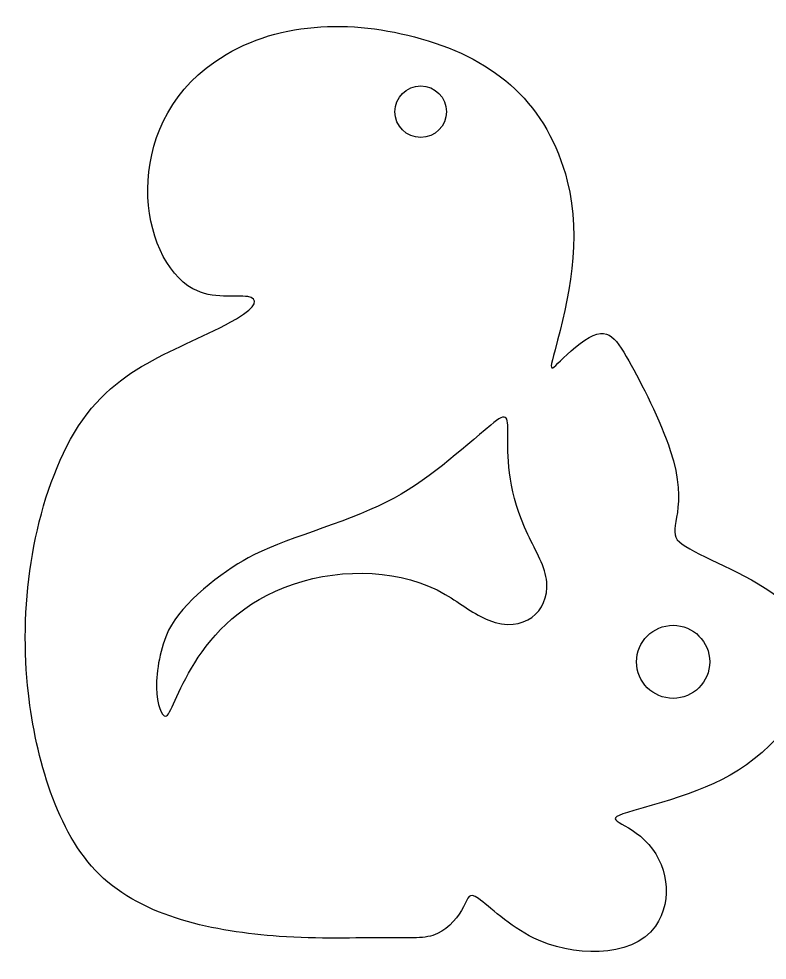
# Model space of a CAD drawing. Header units: centimetres. Extents: x 1 to 126, y -110 to -2.
# Drawn here: x 67.95 to 76.04, y -12.61 to -2.44 of the extents above; entities that cross this region are included whole.
import ezdxf

# ---------------------------------------------------------------- set-up
doc = ezdxf.new("R2010")
doc.units = ezdxf.units.CM
doc.header["$MEASUREMENT"] = 0
doc.layers.add('layer 1', color=7, linetype='Continuous')

msp = doc.modelspace()

# ---------------------------------------------------------------- linework, layer by layer
at = {"layer": 'layer 1', "color": 250}
for points, knots in [([(76.49626, -9.69034), (76.92281, -8.67041), (75.26195, -8.31546), (75.06598, -8.06542), (75.06598, -8.06542), (74.96246, -7.93334), (75.19654, -7.73563), (74.99068, -7.09965), (74.99068, -7.09965), (74.88785, -6.782), (74.67488, -6.36706), (74.54269, -6.13387), (74.54269, -6.13387), (74.38751, -5.86015), (74.30396, -5.72748), (74.01758, -5.94475), (74.01758, -5.94475), (73.72646, -6.16562), (73.64666, -6.37509), (73.74582, -6.01271), (73.74582, -6.01271), (73.89369, -5.47231), (74.04095, -4.82185), (73.87798, -4.18949), (73.87798, -4.18949), (73.6644, -3.36077), (73.11851, -2.88506), (72.29894, -2.65086), (72.29894, -2.65086), (71.54664, -2.4359), (70.71367, -2.4549), (70.06995, -2.90056), (70.06995, -2.90056), (69.04164, -3.61245), (69.2499, -5.03078), (69.83493, -5.35357), (69.83493, -5.35357), (70.0479, -5.47107), (70.30497, -5.41965), (70.42615, -5.43801), (70.42615, -5.43801), (70.54731, -5.45637), (70.53264, -5.54451), (70.30497, -5.67672), (70.30497, -5.67672), (69.67251, -6.04394), (68.95835, -6.16379), (68.51296, -6.98033), (68.51296, -6.98033), (68.08693, -7.76139), (67.95447, -8.83933), (68.05762, -9.72338), (68.05762, -9.72338), (68.13925, -10.42307), (68.36152, -11.22918), (68.82509, -11.68431), (68.82509, -11.68431), (69.29557, -12.14622), (70.07052, -12.30371), (70.76766, -12.35264), (70.76766, -12.35264), (71.18627, -12.38202), (71.61224, -12.36734), (71.90235, -12.36734), (71.90235, -12.36734), (72.19245, -12.36734), (72.34672, -12.38202), (72.47525, -12.32327), (72.47525, -12.32327), (72.60378, -12.26451), (72.7066, -12.13232), (72.75803, -12.03316), (72.75803, -12.03316), (72.80943, -11.93403), (72.80943, -11.86792), (72.91959, -11.94504), (72.91959, -11.94504), (73.02974, -12.02215), (73.25009, -12.24249), (73.51632, -12.37101), (73.51632, -12.37101), (73.91345, -12.56273), (74.56815, -12.60981), (74.82913, -12.24249), (74.82913, -12.24249), (75.03291, -11.95568), (74.95986, -11.54997), (74.71344, -11.3116), (74.71344, -11.3116), (74.47143, -11.0775), (74.20259, -11.10825), (74.59594, -10.99211), (74.59594, -10.99211), (75.13492, -10.83298), (75.62715, -10.71589), (76.06478, -10.28708), (76.06478, -10.28708), (76.24655, -10.10898), (76.4118, -9.89232), (76.49626, -9.69034)], [0, 0, 0, 0, 0.03846154, 0.03846154, 0.03846154, 0.03846154, 0.07692308, 0.07692308, 0.07692308, 0.07692308, 0.11538462, 0.11538462, 0.11538462, 0.11538462, 0.15384615, 0.15384615, 0.15384615, 0.15384615, 0.19230769, 0.19230769, 0.19230769, 0.19230769, 0.23076923, 0.23076923, 0.23076923, 0.23076923, 0.26923077, 0.26923077, 0.26923077, 0.26923077, 0.30769231, 0.30769231, 0.30769231, 0.30769231, 0.34615385, 0.34615385, 0.34615385, 0.34615385, 0.38461538, 0.38461538, 0.38461538, 0.38461538, 0.42307692, 0.42307692, 0.42307692, 0.42307692, 0.46153846, 0.46153846, 0.46153846, 0.46153846, 0.5, 0.5, 0.5, 0.5, 0.53846154, 0.53846154, 0.53846154, 0.53846154, 0.57692308, 0.57692308, 0.57692308, 0.57692308, 0.61538462, 0.61538462, 0.61538462, 0.61538462, 0.65384615, 0.65384615, 0.65384615, 0.65384615, 0.69230769, 0.69230769, 0.69230769, 0.69230769, 0.73076923, 0.73076923, 0.73076923, 0.73076923, 0.76923077, 0.76923077, 0.76923077, 0.76923077, 0.80769231, 0.80769231, 0.80769231, 0.80769231, 0.84615385, 0.84615385, 0.84615385, 0.84615385, 0.88461538, 0.88461538, 0.88461538, 0.88461538, 0.92307692, 0.92307692, 0.92307692, 0.92307692, 1, 1, 1, 1]), ([(72.29518, -3.71833), (72.44899, -3.71833), (72.57367, -3.59365), (72.57367, -3.43985), (72.57367, -3.43985), (72.57367, -3.28604), (72.44899, -3.16136), (72.29518, -3.16136), (72.29518, -3.16136), (72.14137, -3.16136), (72.01669, -3.28604), (72.01669, -3.43985), (72.01669, -3.43985), (72.01669, -3.59365), (72.14137, -3.71833), (72.29518, -3.71833)], [0, 0, 0, 0, 0.2, 0.2, 0.2, 0.2, 0.4, 0.4, 0.4, 0.4, 0.6, 0.6, 0.6, 0.6, 1, 1, 1, 1]), ([(72.55973, -8.65665), (72.09819, -8.38661), (71.46704, -8.36337), (70.92012, -8.54464), (70.92012, -8.54464), (69.82343, -8.90812), (69.63609, -9.97311), (69.53939, -9.97311), (69.53939, -9.97311), (69.49715, -9.97311), (69.44573, -9.85193), (69.44206, -9.66649), (69.44206, -9.66649), (69.4384, -9.48105), (69.48246, -9.23133), (69.57243, -9.04405), (69.57243, -9.04405), (69.71224, -8.75303), (70.15074, -8.4163), (70.42988, -8.26188), (70.42988, -8.26188), (70.7871, -8.06427), (71.45156, -7.89612), (71.92812, -7.65783), (71.92812, -7.65783), (72.34919, -7.44729), (72.73647, -7.09055), (73.0518, -6.82608), (73.0518, -6.82608), (73.43584, -6.50399), (73.02653, -7.13269), (73.45207, -8.01036), (73.45207, -8.01036), (73.5402, -8.19212), (73.64302, -8.36104), (73.65588, -8.52444), (73.65588, -8.52444), (73.68072, -8.84031), (73.41052, -9.08528), (73.02979, -8.93574), (73.02979, -8.93574), (72.87555, -8.87516), (72.73231, -8.75763), (72.55973, -8.65665)], [0, 0, 0, 0, 0.08333333, 0.08333333, 0.08333333, 0.08333333, 0.16666667, 0.16666667, 0.16666667, 0.16666667, 0.25, 0.25, 0.25, 0.25, 0.33333333, 0.33333333, 0.33333333, 0.33333333, 0.41666667, 0.41666667, 0.41666667, 0.41666667, 0.5, 0.5, 0.5, 0.5, 0.58333333, 0.58333333, 0.58333333, 0.58333333, 0.66666667, 0.66666667, 0.66666667, 0.66666667, 0.75, 0.75, 0.75, 0.75, 0.83333333, 0.83333333, 0.83333333, 0.83333333, 1, 1, 1, 1]), ([(75.02111, -9.7803), (75.23912, -9.7803), (75.41584, -9.60358), (75.41584, -9.38557), (75.41584, -9.38557), (75.41584, -9.16756), (75.23912, -8.99084), (75.02111, -8.99084), (75.02111, -8.99084), (74.8031, -8.99084), (74.62638, -9.16756), (74.62638, -9.38557), (74.62638, -9.38557), (74.62638, -9.60358), (74.8031, -9.7803), (75.02111, -9.7803)], [0, 0, 0, 0, 0.2, 0.2, 0.2, 0.2, 0.4, 0.4, 0.4, 0.4, 0.6, 0.6, 0.6, 0.6, 1, 1, 1, 1])]:
    msp.add_open_spline(points, degree=3, knots=knots, dxfattribs=at)

doc.saveas('drawing.dxf')
